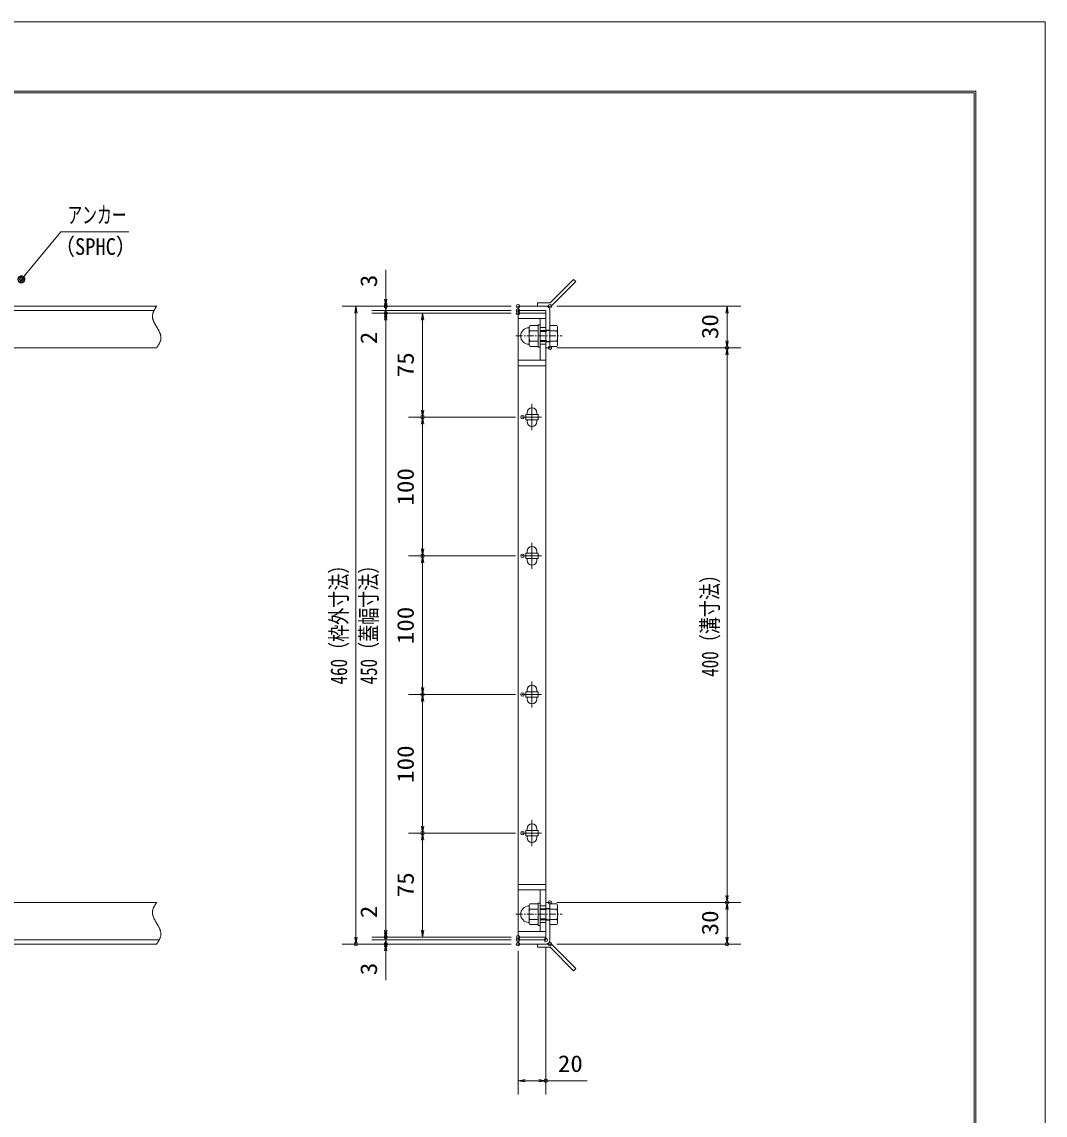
# Model space of a CAD drawing. Units: millimetres, scale not verified. Extents: x -1050 to 1050, y -742 to 742.
# Drawn here: x 312 to 1050, y -46 to 742 of the extents above; entities that cross this region are included whole.
import ezdxf
from ezdxf.enums import TextEntityAlignment as Align

# ---------------------------------------------------------------- set-up
doc = ezdxf.new("R2010")
doc.units = ezdxf.units.MM
doc.header["$LTSCALE"] = 5
doc.header["$PDMODE"] = 32
doc.header["$PDSIZE"] = 2.5
doc.linetypes.add('CHAIN1', pattern=[8, 5, -1, 1, -1])
doc.linetypes.add('DOUBLE_CHAIN1', pattern=[8.8, 5, -1, 0.6, -0.6, 0.6, -1])
for name, color, linetype, lineweight in [('0-0_7-図\u3000枠', 4, 'Continuous', 9), ('0-1_寸法注釈', 2, 'Continuous', 9), ('0-2_蓋', 5, 'Continuous', 9), ('0-3_0', 2, 'Continuous', 9), ('0-4_DEFPOINTS', 134, 'Continuous', 9), ('0-6_想像線', 134, 'DOUBLE_CHAIN1', 9), ('0-7_中心線', 6, 'CHAIN1', 9), ('0-8_枠', 7, 'Continuous', 9), ('0-A_アンカー', 7, 'Continuous', 9), ('0-B_締付部品', 7, 'Continuous', 9)]:
    doc.layers.add(name, color=color, linetype=linetype, lineweight=lineweight)
doc.styles.add('ＭＳ ゴシック', font='')
doc.styles.get('ＭＳ ゴシック').set_extended_font_data('MS Gothic')

# ---------------------------------------------------------------- blocks, each defined once
blk = doc.blocks.new('_OPEN')
at = {"layer": '0-3_0'}
blk.add_line((0, 0), (-5, 0), dxfattribs=at)
blk.add_lwpolyline([(-5, 0.833), (0, 0), (-5, -0.833)], dxfattribs=at)
blk = doc.blocks.new('A$C4F066A7F')
at = {"layer": '0-A_アンカー'}
for p, q in [((0, 96.52), (45.24, 96.52)), ((0, 85.02), (0, 96.52)), ((0, 85.02), (45.24, 85.02)), ((130.26, 0), (45.24, 85.02)), ((138.39, 8.13), (53.37, 93.15)), ((138.39, 8.13), (130.26, 0))]:
    blk.add_line(p, q, dxfattribs=at)
blk.add_arc((45.24, 85.02), 11.5, 45, 90, dxfattribs=at)
blk = doc.blocks.new('A$C6EB770D1')
at = {"layer": '0-A_アンカー'}
for p, q in [((130.257, 96.52), (45.237, 11.5)), ((138.388, 88.388), (53.368, 3.368)), ((138.388, 88.388), (130.257, 96.52)), ((0, 11.5), (45.237, 11.5)), ((0, 11.5), (0, 0)), ((0, 0), (45.237, 0))]:
    blk.add_line(p, q, dxfattribs=at)
blk.add_arc((45.237, 11.5), 11.5, 270, 315, dxfattribs=at)
blk = doc.blocks.new('A$C137235B9')
at = {"layer": '0-8_枠'}
for p, q in [((108.467, 61.25), (123.467, 61.25)), ((108.467, 18.75), (123.467, 18.75))]:
    blk.add_line(p, q, dxfattribs=at)
at = {"layer": '0-B_締付部品'}
for p, q in [((80.467, 80), (80.467, 0)), ((88.467, 80), (80.467, 80)), ((88.467, 80), (88.467, 0)), ((50.87, 77.528), (47.967, 72.5)), ((47.967, 72.5), (47.967, 7.5)), ((50.87, 77.528), (80.467, 77.528)), ((50.87, 58.764), (80.467, 58.764)), ((88.467, 60), (123.467, 60)), ((108.467, 56.615), (88.467, 56.615)), ((114.33, 60), (108.467, 56.615)), ((108.467, 20), (108.467, 60)), ((123.467, 2.472), (123.467, 77.528)), ((148.064, 77.528), (123.467, 77.528)), ((148.064, 58.764), (123.467, 58.764)), ((148.064, 77.528), (150.967, 72.5)), ((150.967, 7.5), (150.967, 72.5)), ((50.87, 2.472), (47.967, 7.5)), ((50.87, 21.236), (80.467, 21.236)), ((50.87, 2.472), (80.467, 2.472)), ((88.467, 0), (80.467, 0)), ((108.467, 23.385), (88.467, 23.385)), ((88.467, 20), (123.467, 20)), ((114.33, 20), (108.467, 23.385)), ((148.064, 21.236), (123.467, 21.236)), ((148.064, 2.472), (123.467, 2.472)), ((148.064, 2.472), (150.967, 7.5))]:
    blk.add_line(p, q, dxfattribs=at)
at = {"layer": '0-B_締付部品', "color": 6, "linetype": 'CHAIN1'}
blk.add_line((0, 40), (167.946, 40), dxfattribs=at)
at = {"layer": '0-B_締付部品'}
for centre, radius, start, end in [((47.967, 40), 30, 92.7294, 267.2706), ((46.467, 71.464), 1.5, 272.7294, 0), ((64.58, 68.146), 16.613, 180, 214.38425), ((110.064, 40), 62.097, 162.41205, 197.58795), ((134.354, 68.146), 16.613, 325.61575, 0), ((88.87, 40), 62.097, 342.41205, 17.58795), ((46.467, 8.536), 1.5, 0, 87.2706), ((64.58, 11.854), 16.613, 145.61575, 180), ((134.354, 11.854), 16.613, 0, 34.38425)]:
    blk.add_arc(centre, radius, start, end, dxfattribs=at)
blk = doc.blocks.new('_Dot')
at = {"layer": '0-3_0'}
for p, q in [((-2.5, 0), (-5, 0)), ((2.445, 0.5), (-2.445, 0.5)), ((1.997, 1.5), (-1.997, 1.5)), ((2.289, -0.995), (-2.289, -0.995)), ((1.499, -1.995), (-1.499, -1.995))]:
    blk.add_line(p, q, dxfattribs=at)
for points in [[(2.5, 0), (2.48, 0.313), (2.421, 0.622), (2.324, 0.92), (2.191, 1.204), (2.023, 1.469), (1.822, 1.711), (1.594, 1.926), (1.34, 2.111), (1.064, 2.262), (0.773, 2.378), (0.468, 2.456), (0.157, 2.495), (-0.157, 2.495), (-0.468, 2.456), (-0.773, 2.378), (-1.064, 2.262), (-1.34, 2.111), (-1.594, 1.926), (-1.822, 1.711), (-2.023, 1.469), (-2.191, 1.204), (-2.324, 0.92), (-2.421, 0.622), (-2.48, 0.313), (-2.5, 0), (0, 0)], [(-2.5, 0), (-2.48, -0.313), (-2.421, -0.622), (-2.324, -0.92), (-2.191, -1.204), (-2.023, -1.469), (-1.822, -1.711), (-1.594, -1.926), (-1.34, -2.111), (-1.064, -2.262), (-0.773, -2.378), (-0.468, -2.456), (-0.157, -2.495), (0.157, -2.495), (0.468, -2.456), (0.773, -2.378), (1.064, -2.262), (1.34, -2.111), (1.594, -1.926), (1.822, -1.711), (2.023, -1.469), (2.191, -1.204), (2.324, -0.92), (2.421, -0.622), (2.48, -0.313), (2.5, 0), (0, 0)]]:
    blk.add_lwpolyline(points, close=True, dxfattribs=at)

msp = doc.modelspace()

# ---------------------------------------------------------------- linework, layer by layer
at = {"layer": '0-0_7-図\u3000枠'}
for p in [(-973.75, 691.25), (998.75, -691.25)]:
    msp.add_line(p, (998.75, 691.25), dxfattribs=at)
msp.add_lwpolyline([(-975, 692.5), (1000, 692.5), (1000, -692.5)], dxfattribs=at)
at = {"layer": '0-1_寸法注釈'}
for p, q in [((574.681, 542.475), (574.681, 563.588)), ((574.681, 539.475), (574.681, 544.475)), ((665.063, 537.475), (543.149, 537.475)), ((665.063, 537.475), (564.681, 537.475)), ((574.681, 534.475), (574.681, 537.475)), ((698.11, 537.475), (830.677, 537.475)), ((553.149, 532.475), (553.149, 82.475)), ((665.063, 534.475), (564.681, 534.475)), ((665.063, 534.475), (564.681, 534.475)), ((665.063, 532.475), (564.681, 532.475)), ((665.063, 532.475), (564.681, 532.475)), ((574.681, 534.475), (574.681, 532.475)), ((574.681, 529.475), (574.681, 524.475)), ((665.063, 532.475), (591.181, 532.475)), ((820.677, 532.475), (820.677, 512.475)), ((574.681, 527.475), (574.681, 506.362)), ((574.681, 527.475), (574.681, 87.475)), ((601.181, 527.475), (601.181, 462.475)), ((698.11, 507.475), (830.677, 507.475)), ((698.11, 507.475), (830.677, 507.475)), ((820.677, 502.475), (820.677, 112.475)), ((668.253, 457.475), (591.181, 457.475)), ((668.253, 457.475), (591.181, 457.475)), ((601.181, 452.475), (601.181, 362.475)), ((668.253, 357.475), (591.181, 357.475)), ((668.253, 357.475), (591.181, 357.475)), ((601.181, 262.475), (601.181, 352.475)), ((668.253, 257.475), (591.181, 257.475)), ((668.253, 257.475), (591.181, 257.475)), ((601.181, 162.475), (601.181, 252.475)), ((668.253, 157.475), (591.181, 157.475)), ((668.253, 157.475), (591.181, 157.475)), ((601.181, 87.475), (601.181, 152.475)), ((574.681, 87.475), (574.681, 108.588)), ((698.063, 107.475), (830.677, 107.475)), ((698.063, 107.475), (830.677, 107.475)), ((820.677, 102.475), (820.677, 82.475)), ((574.681, 85.475), (574.681, 90.475)), ((665.063, 82.475), (564.681, 82.475)), ((665.063, 82.475), (564.681, 82.475)), ((665.063, 80.475), (564.681, 80.475)), ((665.063, 80.475), (564.681, 80.475)), ((574.681, 80.475), (574.681, 82.475)), ((574.681, 80.475), (574.681, 77.475)), ((665.063, 82.475), (591.181, 82.475)), ((665.063, 77.475), (543.149, 77.475)), ((665.063, 77.475), (564.681, 77.475)), ((574.681, 75.475), (574.681, 70.475)), ((574.681, 72.475), (574.681, 51.362)), ((670.063, 72.475), (670.063, -31.047)), ((690.063, 75.475), (690.063, -31.047)), ((698.11, 77.475), (830.677, 77.475)), ((675.063, -21.047), (685.063, -21.047)), ((690.063, -21.047), (719.909, -21.047))]:
    msp.add_line(p, q, dxfattribs=at)
msp.add_lwpolyline([(389.478, 590.968), (340.425, 590.968), (312.702, 557.538)], dxfattribs=at)
at = {"layer": '0-2_蓋'}
for p, q in [((670.063, 532.475), (670.063, 82.475)), ((670.063, 532.475), (690.063, 532.475)), ((690.063, 528.475), (670.063, 528.475)), ((686.063, 528.475), (686.063, 521.978)), ((690.063, 532.475), (690.063, 521.978)), ((690.063, 521.978), (686.063, 521.978)), ((686.063, 509.978), (686.063, 498.475)), ((686.063, 509.978), (690.063, 509.978)), ((690.063, 509.978), (690.063, 104.972)), ((670.063, 498.475), (690.063, 498.475)), ((670.063, 494.475), (690.063, 494.475)), ((675.563, 459.475), (675.563, 455.475)), ((684.563, 459.475), (675.563, 459.475)), ((676.563, 460.725), (676.563, 459.475)), ((683.563, 460.725), (683.563, 459.475)), ((684.563, 459.475), (684.563, 455.475)), ((684.563, 455.475), (675.563, 455.475)), ((676.563, 455.475), (676.563, 454.225)), ((683.563, 455.475), (683.563, 454.225)), ((675.563, 359.475), (675.563, 355.475)), ((684.563, 359.475), (675.563, 359.475)), ((684.563, 355.475), (675.563, 355.475)), ((676.563, 360.725), (676.563, 359.475)), ((676.563, 355.475), (676.563, 354.225)), ((683.563, 360.725), (683.563, 359.475)), ((683.563, 355.475), (683.563, 354.225)), ((684.563, 359.475), (684.563, 355.475)), ((676.563, 260.725), (676.563, 259.475)), ((683.563, 260.725), (683.563, 259.475)), ((684.563, 259.475), (675.563, 259.475)), ((675.563, 259.475), (675.563, 255.475)), ((684.563, 255.475), (675.563, 255.475)), ((676.563, 255.475), (676.563, 254.225)), ((683.563, 255.475), (683.563, 254.225)), ((684.563, 259.475), (684.563, 255.475)), ((684.563, 159.475), (675.563, 159.475)), ((675.563, 159.475), (675.563, 155.475)), ((676.563, 160.725), (676.563, 159.475)), ((683.563, 160.725), (683.563, 159.475)), ((684.563, 159.475), (684.563, 155.475)), ((684.563, 155.475), (675.563, 155.475)), ((676.563, 155.475), (676.563, 154.225)), ((683.563, 155.475), (683.563, 154.225)), ((670.063, 120.475), (690.063, 120.475)), ((670.063, 116.475), (690.063, 116.475)), ((686.063, 104.972), (686.063, 116.475)), ((686.063, 104.972), (690.063, 104.972)), ((686.063, 86.475), (686.063, 92.972)), ((690.063, 86.475), (670.063, 86.475)), ((670.063, 82.475), (690.063, 82.475))]:
    msp.add_line(p, q, dxfattribs=at)
msp.add_lwpolyline([(690.063, 82.475), (690.063, 92.972), (686.063, 92.972)], dxfattribs=at)
for centre, start, end in [((680.063, 460.725), 0, 180), ((680.063, 454.225), 180, 0), ((680.063, 360.725), 0, 180), ((680.063, 354.225), 180, 0), ((680.063, 260.725), 0, 180), ((680.063, 254.225), 180, 0), ((680.063, 160.725), 0, 180), ((680.063, 154.225), 180, 0)]:
    msp.add_arc(centre, 3.5, start, end, dxfattribs=at)
at = {"layer": '0-2_蓋', "color": 7}
for p in [(670.063, 532.475), (670.063, 82.475)]:
    msp.add_point(p, dxfattribs=at)
at = {"layer": '0-4_DEFPOINTS'}
msp.add_lwpolyline([(-1050, -742.5), (-1050, 742.5), (1050, 742.5), (1050, -742.5)], close=True, dxfattribs=at)
for p in [(574.681, 537.475), (670.063, 537.475), (693.11, 537.475), (574.681, 532.475), (670.063, 534.475), (670.063, 532.475), (670.063, 532.475), (693.11, 507.475), (820.677, 507.475), (601.181, 457.475), (673.253, 457.475), (601.181, 357.475), (673.253, 357.475), (673.253, 357.475), (601.181, 257.475), (673.253, 257.475), (673.253, 257.475), (601.181, 157.475), (673.253, 157.475), (693.063, 107.475), (820.677, 107.475), (574.681, 82.475), (574.681, 82.475), (670.063, 82.475), (670.063, 82.475), (670.063, 80.475), (670.063, 80.475), (690.063, 80.475), (553.149, 77.475), (574.681, 77.475), (670.063, 77.475), (670.063, 77.475), (693.11, 77.475), (820.677, 77.475), (690.063, -21.047)]:
    msp.add_point(p, dxfattribs=at)
at = {"layer": '0-6_想像線'}
for points in [[(409.55, 537.475), (409.359, 537.182), (409.169, 536.888), (408.98, 536.595), (408.792, 536.301), (408.608, 536.007), (408.427, 535.714), (408.249, 535.42), (408.076, 535.126), (407.909, 534.831), (407.747, 534.537), (407.592, 534.242), (407.443, 533.947), (407.303, 533.652), (407.171, 533.357), (407.048, 533.061), (406.935, 532.765), (406.832, 532.468), (406.741, 532.172), (406.661, 531.874), (406.593, 531.577), (406.538, 531.279), (406.497, 530.98), (406.47, 530.681), (406.458, 530.381), (406.46, 530.081), (406.476, 529.781), (406.505, 529.48), (406.547, 529.178), (406.601, 528.876), (406.666, 528.574), (406.743, 528.272), (406.829, 527.969), (406.926, 527.665), (407.032, 527.362), (407.147, 527.058), (407.27, 526.753), (407.401, 526.449), (407.538, 526.144), (407.683, 525.839)], [(407.683, 525.839), (407.833, 525.534), (407.989, 525.229), (408.15, 524.923), (408.316, 524.617), (408.485, 524.312), (408.657, 524.006), (408.833, 523.7), (409.01, 523.394), (409.189, 523.087), (409.369, 522.781), (409.55, 522.475)], [(411.417, 519.111), (411.267, 519.416), (411.111, 519.721), (410.95, 520.027), (410.784, 520.333), (410.615, 520.638), (410.443, 520.944), (410.267, 521.25), (410.09, 521.556), (409.911, 521.863), (409.731, 522.169), (409.55, 522.475)], [(409.55, 507.475), (409.741, 507.768), (409.931, 508.062), (410.12, 508.355), (410.308, 508.649), (410.492, 508.943), (410.673, 509.236), (410.851, 509.53), (411.024, 509.824), (411.191, 510.119), (411.353, 510.413), (411.508, 510.708), (411.657, 511.003), (411.797, 511.298), (411.929, 511.593), (412.052, 511.889), (412.165, 512.185), (412.268, 512.481), (412.359, 512.778), (412.439, 513.076), (412.507, 513.373), (412.562, 513.671), (412.603, 513.97), (412.63, 514.269), (412.642, 514.569), (412.64, 514.869), (412.624, 515.169), (412.595, 515.47), (412.553, 515.772), (412.499, 516.074), (412.434, 516.376), (412.357, 516.678), (412.271, 516.981), (412.174, 517.285), (412.068, 517.588), (411.953, 517.892), (411.83, 518.197), (411.699, 518.501), (411.562, 518.806), (411.417, 519.111)], [(409.55, 107.475), (409.359, 107.182), (409.169, 106.888), (408.98, 106.595), (408.792, 106.301), (408.608, 106.007), (408.427, 105.714), (408.249, 105.42), (408.076, 105.126), (407.909, 104.831), (407.747, 104.537), (407.592, 104.242), (407.443, 103.947), (407.303, 103.652), (407.171, 103.357), (407.048, 103.061), (406.935, 102.765), (406.832, 102.468), (406.741, 102.172), (406.661, 101.874), (406.593, 101.577), (406.538, 101.279), (406.497, 100.98), (406.47, 100.681), (406.458, 100.381), (406.46, 100.081), (406.476, 99.781), (406.505, 99.48), (406.547, 99.178), (406.601, 98.876), (406.666, 98.574), (406.743, 98.272), (406.829, 97.969), (406.926, 97.665), (407.032, 97.362), (407.147, 97.058), (407.27, 96.753), (407.401, 96.449), (407.538, 96.144), (407.683, 95.839)], [(407.683, 95.839), (407.833, 95.534), (407.989, 95.229), (408.15, 94.923), (408.316, 94.617), (408.485, 94.312), (408.657, 94.006), (408.833, 93.7), (409.01, 93.394), (409.189, 93.087), (409.369, 92.781), (409.55, 92.475)], [(411.417, 89.111), (411.267, 89.416), (411.111, 89.721), (410.95, 90.027), (410.784, 90.333), (410.615, 90.638), (410.443, 90.944), (410.267, 91.25), (410.09, 91.556), (409.911, 91.863), (409.731, 92.169), (409.55, 92.475)], [(409.55, 77.475), (409.741, 77.768), (409.931, 78.062), (410.12, 78.355), (410.308, 78.649), (410.492, 78.943), (410.673, 79.236), (410.851, 79.53), (411.024, 79.824), (411.191, 80.119), (411.353, 80.413), (411.508, 80.708), (411.657, 81.003), (411.797, 81.298), (411.929, 81.593), (412.052, 81.889), (412.165, 82.185), (412.268, 82.481), (412.359, 82.778), (412.439, 83.076), (412.507, 83.373), (412.562, 83.671), (412.603, 83.97), (412.63, 84.269), (412.642, 84.569), (412.64, 84.869), (412.624, 85.169), (412.595, 85.47), (412.553, 85.772), (412.499, 86.074), (412.434, 86.376), (412.357, 86.678), (412.271, 86.981), (412.174, 87.285), (412.068, 87.588), (411.953, 87.892), (411.83, 88.197), (411.699, 88.501), (411.562, 88.806), (411.417, 89.111)]]:
    msp.add_lwpolyline(points, dxfattribs=at)
at = {"layer": '0-7_中心線'}
for p, q in [((680.063, 466.775), (680.063, 448.175)), ((686.872, 457.475), (673.253, 457.475)), ((680.063, 366.775), (680.063, 348.175)), ((686.872, 357.475), (673.253, 357.475)), ((680.063, 266.775), (680.063, 248.175)), ((686.872, 257.475), (673.253, 257.475)), ((680.063, 166.775), (680.063, 148.175)), ((686.872, 157.475), (673.253, 157.475))]:
    msp.add_line(p, q, dxfattribs=at)
at = {"layer": '0-8_枠'}
for p, q in [((-795.45, 537.475), (409.55, 537.475)), ((670.063, 537.475), (690.063, 537.475)), ((670.063, 534.475), (670.063, 537.475)), ((-792.45, 534.475), (407.714, 534.475)), ((690.063, 534.475), (670.063, 534.475)), ((690.063, 507.475), (690.063, 534.475)), ((693.063, 507.475), (693.063, 534.475)), ((204.55, 507.475), (409.55, 507.475)), ((690.063, 507.475), (693.063, 507.475)), ((204.55, 107.475), (409.55, 107.475)), ((690.063, 107.475), (690.063, 80.475)), ((690.063, 107.475), (693.063, 107.475)), ((693.063, 107.475), (693.063, 80.475)), ((-792.45, 80.475), (411.386, 80.475)), ((690.063, 80.475), (670.063, 80.475)), ((670.063, 80.475), (670.063, 77.475)), ((-795.45, 77.475), (409.55, 77.475)), ((670.063, 77.475), (690.063, 77.475))]:
    msp.add_line(p, q, dxfattribs=at)
for centre, start, end in [((690.063, 534.475), 0, 90), ((690.063, 80.475), 270, 0)]:
    msp.add_arc(centre, 3, start, end, dxfattribs=at)

# ---------------------------------------------------------------- block references
at = {"layer": '0-1_寸法注釈'}
for name, p, rotation in [('_Dot', (312.05, 556.779), 229.33113), ('_OPEN', (553.149, 537.475), 90), ('_OPEN', (574.681, 537.475), 270), ('_OPEN', (574.681, 534.475), 270), ('_OPEN', (820.677, 537.475), 90), ('_OPEN', (574.681, 534.475), 90), ('_OPEN', (574.681, 532.475), 90), ('_OPEN', (574.681, 532.475), 90), ('_OPEN', (601.181, 532.475), 90), ('_OPEN', (820.677, 507.475), 270), ('_OPEN', (820.677, 507.475), 90), ('_OPEN', (601.181, 457.475), 270), ('_OPEN', (601.181, 457.475), 90), ('_OPEN', (601.181, 357.475), 270), ('_OPEN', (601.181, 357.475), 90), ('_OPEN', (601.181, 257.475), 270), ('_OPEN', (601.181, 257.475), 90), ('_OPEN', (601.181, 157.475), 270), ('_OPEN', (601.181, 157.475), 90), ('_OPEN', (820.677, 107.475), 270), ('_OPEN', (820.677, 107.475), 90), ('_OPEN', (574.681, 82.475), 270), ('_OPEN', (574.681, 82.475), 270), ('_OPEN', (601.181, 82.475), 270), ('_OPEN', (553.149, 77.475), 270), ('_OPEN', (574.681, 80.475), 270), ('_OPEN', (574.681, 80.475), 90), ('_OPEN', (820.677, 77.475), 270), ('_OPEN', (574.681, 77.475), 90), ('_OPEN', (670.063, -21.047), 180)]:
    msp.add_blockref(name, p, dxfattribs=dict(at, rotation=rotation))
msp.add_blockref('_OPEN', (690.063, -21.047), dxfattribs=at)
at = {"layer": '0-A_アンカー', "xscale": 0.2, "yscale": 0.2}
for name, p in [('A$C6EB770D1', (684.063, 537.475)), ('A$C4F066A7F', (684.063, 58.171))]:
    msp.add_blockref(name, p, dxfattribs=at)
at = {"layer": '0-B_締付部品', "xscale": 0.2, "yscale": 0.2}
for p in [(668.369, 507.975), (668.369, 90.975)]:
    msp.add_blockref('A$C137235B9', p, dxfattribs=at)

# ---------------------------------------------------------------- texts
at = {"layer": '0-1_寸法注釈', "color": 7, "style": 'ＭＳ ゴシック'}
for s, width, p in [('アンカー', 0.65, (345.202, 593.655)), ('（SPHC）', 0.9, (335.929, 570.865)), ('20', 1.1, (698.753, -18.36))]:
    msp.add_text(s, height=12.02, dxfattribs=dict(at, width=width)).set_placement(p, align=Align.BOTTOM_LEFT)
for s, height, width, p in [('3', 12.02, 1.1, (571.994, 551.165)), ('30', 12.02, 1.1, (817.99, 513.742)), ('2', 12.02, 1.1, (571.994, 510.052)), ('75', 12.02, 1.1, (598.494, 486.242)), ('100', 12.02, 1.1, (598.494, 393.72)), ('460（枠外寸法）', 12.03, 0.75, (550.462, 264.682)), ('450（蓋幅寸法）', 12.03, 0.75, (571.994, 264.682)), ('400（溝寸法）', 12.03, 0.75, (817.99, 270.184)), ('100', 12.02, 1.1, (598.494, 293.72)), ('100', 12.02, 1.1, (598.494, 193.72)), ('75', 12.02, 1.1, (598.494, 111.242)), ('2', 12.02, 1.1, (571.994, 96.165)), ('30', 12.02, 1.1, (817.99, 83.742)), ('3', 12.02, 1.1, (571.994, 55.052))]:
    msp.add_text(s, height=height, rotation=90, dxfattribs=dict(at, width=width)).set_placement(p, align=Align.BOTTOM_LEFT)

doc.saveas('drawing.dxf')
